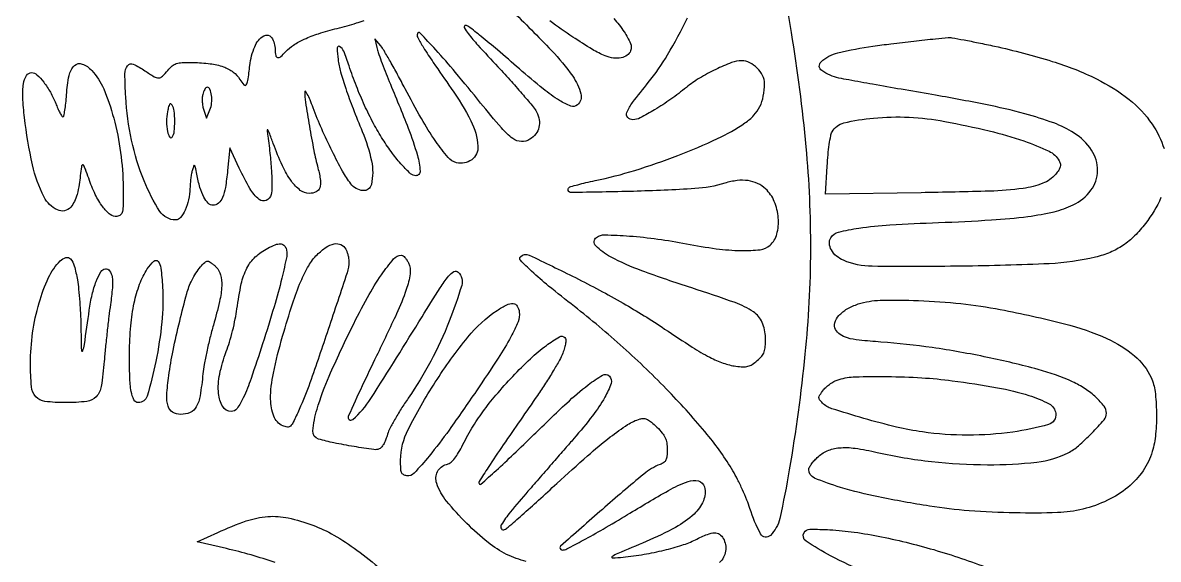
# Model space of a CAD drawing. Header units: inches. Extents: x 164 to 6104, y 4585 to 8790.
# Drawn here: x 5650.22 to 5677.86, y 5343.17 to 5356.24 of the extents above; entities that cross this region are included whole.
import ezdxf

# ---------------------------------------------------------------- set-up
doc = ezdxf.new("R2010")
doc.units = ezdxf.units.IN
doc.header["$LTSCALE"] = 50
doc.header["$MEASUREMENT"] = 0

# ---------------------------------------------------------------- blocks, each defined once
blk = doc.blocks.new('JACZ-COO-GE-001-CAR-LOGO-R00')
at = {"color": 8}
for points in [[(5986.77, 3013.79, -0.004401), (5989.61, 2997.49, -0.017651), (5994.59, 2958.73, -0.024216), (5996.15, 2923.62, -0.024071), (5994.3, 2888.36, -0.017128), (5988.99, 2849.14, -0.012542), (5985.74, 2832.6, -0.143953), (5982.57, 2826.86, -0.498596), (5979.26, 2827.34, -0.049905), (5975.63, 2835.92, 0.01971), (5974.59, 2838.85, 0.010872), (5973.1, 2842.35, 0.010826), (5971.44, 2845.84, 0.017067), (5969.85, 2848.75, 0.039441), (5961.14, 2861.11, 0.018689), (5948.14, 2875.64, 0.017656), (5932.63, 2890.62, 0.017516), (5916.06, 2904.52, -0.005226), (5907.35, 2911.46, -0.015497), (5901.58, 2916.47, -0.013484), (5897.76, 2920.19, -0.410069), (5897.77, 2921.41, -0.316965), (5900.78, 2921.93, -0.005591), (5916.43, 2914.3, -0.013645), (5932.59, 2905.64, -0.018316), (5946.7, 2896.87, 0.00561), (5956.07, 2890.72, 0.022268), (5962.02, 2887.26, 0.035982), (5966.57, 2885.29, 0.050295), (5970.88, 2884.25, 0.024642), (5973.29, 2884.04, 0.073534), (5974.94, 2884.22, 0.080349), (5976.38, 2884.85, 0.033442), (5978.08, 2886.13, 0.037874), (5979.64, 2887.69, 0.091592), (5980.45, 2889.1, 0.072393), (5980.82, 2890.9, 0.01742), (5980.88, 2893.95, 0.097737), (5979.77, 2899.12, 0.144177), (5976.83, 2902.67, 0.063027), (5970.57, 2905.83, 0.007565), (5955.87, 2910.81, -0.010055), (5938.98, 2916.62, -0.034244), (5928.36, 2921.36, -0.076426), (5923.3, 2925.13, -0.46627), (5923.57, 2927.97, -0.158537), (5926.41, 2928.81, -0.01127), (5934.76, 2928.41, -0.015936), (5944.37, 2927.41, -0.015103), (5954.07, 2925.8, 0.015912), (5964.22, 2924.12, 0.028219), (5972.67, 2923.49, 0.032186), (5979.14, 2923.78, 0.15754), (5982.44, 2925.27, 0.146843), (5984.76, 2929.1, 0.082656), (5985.24, 2934.56, 0.078703), (5983.9, 2940.16, 0.108406), (5980.96, 2944.39, 0.076921), (5978.21, 2946.25, 0.075136), (5975, 2947.21, 0.066172), (5971.3, 2947.24, 0.042619), (5967.1, 2946.35, -0.05811), (5956.97, 2944.52, -0.008518), (5936.1, 2943.58, -0.004933), (5914.9, 2943.2, -0.699444), (5914.27, 2944.87, -0.10754), (5914.89, 2945.2, -0.005026), (5917.21, 2945.84, -0.00811), (5920, 2946.53, -0.00572), (5923.15, 2947.23, 0.023775), (5936.56, 2950.68, 0.017012), (5951.19, 2955.75, 0.017119), (5964.62, 2961.46, 0.041638), (5973.95, 2966.8, 0.054508), (5976.96, 2969.39, 0.072936), (5979, 2972.35, 0.069657), (5980.17, 2975.87, 0.044765), (5980.56, 2980.17, 0.117805), (5979.93, 2982.85, 0.079674), (5978.09, 2985.4, 0.079647), (5975.54, 2987.24, 0.117556), (5972.87, 2987.88, 0.090548), (5969.42, 2987.25, 0.02137), (5964.03, 2984.94, 0.022836), (5958.47, 2981.96, 0.03677), (5954.07, 2978.87, -0.017168), (5948.77, 2974.83, -0.01807), (5943.3, 2971.25, -0.015482), (5938.42, 2968.5, -0.121196), (5935.91, 2967.88, -0.214528), (5934.17, 2968.67, -0.287266), (5933.88, 2970.34, -0.064208), (5935.84, 2973.73, -0.007789), (5941.16, 2980.52, 0.036735), (5947.69, 2989.91, 0.018988), (5954.5, 3002.48, 0.017377)], [(5929.44, 3002.23, -0.037164), (5932.95, 2997.7, -0.04207), (5935.1, 2993.77, -0.198322), (5935.16, 2991.26, -0.151182), (5933.97, 2989.74, -0.101805), (5931.93, 2988.88, -0.083449), (5929.33, 2988.79, -0.063061), (5926.57, 2989.53, -0.039738), (5922.17, 2991.74, -0.010721), (5915.57, 2995.95, -0.009951), (5907.72, 3001.41, -0.0069)], [(5894.6, 3005.19, -0.008722), (5908.3, 2991.41, -0.039152), (5915.5, 2982.62, -0.08412), (5918.28, 2976.71, -0.295895), (5917.09, 2972.89, -0.268978), (5914.88, 2972.52, -0.049786), (5911.03, 2974.42, -0.031018), (5905.51, 2978.35, -0.008742), (5897.41, 2985.16, 0.002605), (5889.95, 2991.59, 0.006677), (5884.46, 2996.14, 0.003592), (5880.21, 2999.52, 0.167747), (5879.18, 2999.88, 0.554732), (5878.74, 2999.18, 0.05192), (5880.05, 2997.09, 0.019165), (5883.32, 2993.22, 0.002924), (5890.16, 2985.8, -0.00467), (5894.71, 2980.83, -0.006035), (5898.79, 2976.19, -0.004656), (5902.11, 2972.23, -0.052296), (5903.24, 2970.52, -0.077475), (5904.14, 2967.87, -0.102166), (5904.06, 2965.33, -0.104603), (5902.98, 2963.08, -0.084655), (5901.01, 2961.25, -0.158928), (5898.1, 2960.46, -0.146924), (5895.18, 2961.5, -0.056949), (5891.33, 2965.08, -0.007738), (5884.28, 2973.55, 0.004716), (5875.74, 2983.94, 0.010621), (5869.03, 2991.62, 0.006224), (5863.72, 2997.29, 0.564367), (5862.8, 2997.08, 0.207983), (5862.92, 2995.75, 0.014102), (5864.88, 2992.39, 0.011985), (5868.21, 2987.3, 0.002499), (5874.3, 2978.53, -0.035268), (5880.97, 2967.47, -0.101142), (5883.35, 2958.87, -0.256954), (5881.24, 2954.32, -0.223428), (5876.04, 2953.3, -0.158681), (5873.24, 2955.06, -0.022405), (5869.06, 2960.55, -0.021164), (5864.16, 2968.3, -0.010791), (5858.64, 2978.41, 0.004309), (5856.1, 2983.2, 0.005257), (5853.65, 2987.64, 0.004444), (5851.51, 2991.32, 0.036633), (5850.41, 2992.91), (5848.41, 2995.38), (5849.06, 2992.38, 0.029003), (5849.52, 2990.71, 0.005658), (5850.56, 2987.76, 0.005992), (5851.85, 2984.35, 0.005515), (5853.26, 2980.88, -0.005256), (5859.7, 2965.03, -0.025271), (5862.81, 2955.8, -0.050686), (5863.74, 2950.46, -0.435395), (5862.27, 2948.88, -0.187331), (5860.52, 2949.56, -0.023398), (5857.6, 2952.49, -0.024944), (5854.34, 2956.47, -0.018217), (5851.11, 2961.19, -0.01845), (5847.93, 2966.65, -0.014853), (5844.91, 2972.74, -0.014231), (5842.12, 2979.28, -0.013296), (5839.65, 2986.13, 0.014558), (5837.81, 2991.17, 0.167269), (5836.45, 2992.74, 0.585472), (5835.62, 2992.25, 0.02936), (5835.92, 2988.31, 0.033705), (5836.79, 2984.1, 0.013353), (5838.53, 2978.45, 0.011523), (5840.98, 2971.67, 0.007264), (5844.14, 2963.88, -0.048608), (5847.25, 2953.9, -0.105901), (5847.2, 2945.93, -0.379804), (5844.32, 2943.83, -0.210158), (5840.23, 2946.13, -0.035012), (5837.45, 2950.43, -0.011056), (5833.9, 2957.21, -0.011214), (5830.36, 2964.77, -0.014477), (5827.47, 2971.88, 0.008622), (5826.39, 2974.63, 0.021386), (5825.48, 2976.59, 0.05596), (5824.89, 2977.47, 0.690872), (5824.62, 2977.38, 0.04361), (5824.85, 2973.89, 0.00451), (5826.17, 2965.75, 0.006084), (5827.7, 2957.45, 0.015625), (5829.07, 2951.5, -0.02706), (5829.94, 2947.27, -0.119634), (5829.71, 2944.75, -0.208113), (5828.46, 2943.38, -0.106013), (5826.13, 2942.88, -0.166888), (5823.09, 2943.92, -0.071206), (5820.06, 2947.07, -0.048619), (5817.02, 2952.28, -0.020561), (5813.94, 2959.78, 0.002213), (5812.56, 2963.53, 0.065786), (5812.09, 2964.42, 0.761844), (5811.87, 2964.34, 0.013056), (5812.08, 2962.38, -0.008185), (5812.87, 2955.76, -0.011693), (5813.34, 2949.86, -0.01161), (5813.49, 2945.06, -0.063786), (5813.19, 2942.49, -0.231957), (5811.52, 2940.51, -0.283252), (5809.16, 2940.84, -0.087557), (5806, 2944.55, -0.023903), (5802.41, 2951.4), (5799.17, 2958.38), (5798.42, 2950.66, -0.015311), (5797.68, 2944.89, -0.059789), (5796.7, 2941.44, -0.116028), (5795.34, 2939.57, -0.179903), (5793.48, 2938.88, -0.202222), (5791.88, 2939.56, -0.072602), (5790.39, 2941.61, -0.050002), (5789.06, 2944.89, -0.023013), (5787.98, 2949.38, 0.003618), (5787.48, 2951.88, 0.145349), (5787.22, 2952.37, 0.553128), (5786.94, 2952.31, 0.014468), (5786.49, 2950.88, 0.026256), (5786.2, 2949.65, 0.011364), (5785.95, 2948, 0.011209), (5785.76, 2946.23, 0.014603), (5785.67, 2944.6, -0.046758), (5785.21, 2940.75, -0.053198), (5784.04, 2937.23, -0.062388), (5782.48, 2934.68, -0.227751), (5780.81, 2933.88, -0.255229), (5775.48, 2936.79, -0.046372), (5770.1, 2947.15, -0.043112), (5765.85, 2960.91, -0.039421), (5763.86, 2975.61, -0.012448), (5763.61, 2983.46, -0.161529), (5764.51, 2986.21, -0.352448), (5766.44, 2986.72, -0.046769), (5770.4, 2984.5, 0.015636), (5773.5, 2982.49, 0.141052), (5775.04, 2982.07, 0.18964), (5776.35, 2982.61, 0.032741), (5778.19, 2984.63, -0.045778), (5779.65, 2986.15, -0.103226), (5781.04, 2986.93, -0.067408), (5782.98, 2987.26, -0.011612), (5786.73, 2987.3, -0.027883), (5792.53, 2986.9, -0.055466), (5797.01, 2985.83, -0.071865), (5800.32, 2984.07, -0.09827), (5802.6, 2981.58, 0.041417), (5803.96, 2979.71, 0.485655), (5804.74, 2979.75, 0.120343), (5805.32, 2981.17, 0.005731), (5805.99, 2986.31, -0.066103), (5807.62, 2992.67, -0.159347), (5810.71, 2996.35, -0.410229), (5813.34, 2995.75, -0.141822), (5814.55, 2991.63, 0.04577), (5814.75, 2989.66, 0.310944), (5815.41, 2989.01, 0.227742), (5816.45, 2989.3, 0.02908), (5818.16, 2990.98, -0.065243), (5820.79, 2993.22, -0.037404), (5824.44, 2995.22, -0.029316), (5829.28, 2997.08, -0.014553), (5835.61, 2998.89, 0.005616), (5838.96, 2999.78, 0.006592), (5842.12, 3000.71, 0.005863), (5844.76, 3001.56, 0.039988)], [(6115.07, 2941.44, -0.056145), (6109.84, 2932.7, -0.034486), (6106.11, 2928.46, -0.047194), (6102.18, 2925.23, -0.048823), (6097.82, 2922.88, -0.040873), (6092.83, 2921.25, -0.0472), (6077.19, 2919.04, -0.008267), (6047.44, 2918.18, -0.005763), (6017.11, 2918.15, -0.097516), (6007.36, 2920.18, -0.075672), (6004.97, 2921.64, -0.08815), (6003.27, 2923.69, -0.105558), (6002.57, 2925.88, -0.164073), (6003.02, 2927.8, -0.19458), (6005.69, 2929.75, -0.026849), (6012.58, 2931.11, -0.020145), (6023.13, 2932.18, -0.005749), (6039.57, 2932.99, 0.00586), (6057.59, 2933.88, 0.017338), (6069.92, 2935.06, 0.025077), (6078.79, 2936.68, 0.055104), (6085.28, 2938.98, 0.120392), (6091.28, 2943.93, 0.158396), (6093.54, 2950.61, 0.150456), (6091.48, 2957.6, 0.106067), (6085.58, 2963.37, 0.052434), (6078.67, 2966.78, 0.022417), (6068.84, 2969.91, 0.01677), (6055.55, 2973.03, 0.006945), (6037.39, 2976.39, -0.000886), (6026.93, 2978.2, -0.00112), (6017.26, 2979.9, -0.000884), (6009.15, 2981.37, -0.009061), (6005.81, 2982.04, -0.094514), (6000.01, 2984.53, -0.481662), (5999.77, 2987.54, -0.130255), (6005.5, 2990.62, -0.024187), (6017.35, 2992.85, -0.004061), (6023.47, 2993.64, -0.002035), (6031.22, 2994.55, -0.001833), (6038.61, 2995.37, -0.008533), (6042.89, 2995.75, -0.060864), (6044.14, 2995.69, -0.002913), (6048.25, 2994.95, -0.004732), (6053.13, 2994, -0.003387), (6058.57, 2992.84, -0.020413), (6078.21, 2987.69, -0.040541), (6093.16, 2981.75, -0.051718), (6104.26, 2974.75, -0.077532), (6112.05, 2966.39, -0.069671), (6116.13, 2958.07, -0.095931)], [(5899.76, 2818.04, -0.059804), (5893.1, 2820.39, -0.054708), (5886.79, 2824.43, -0.025871), (5879.58, 2830.88, -0.027136), (5872.7, 2838.5, -0.087011), (5869.39, 2844.46, -0.200317), (5869.64, 2848.49, -0.227194), (5872.66, 2850.87, 0.104066), (5873.91, 2851.44, 0.056452), (5875.16, 2852.59, 0.041645), (5876.45, 2854.37, 0.018826), (5877.85, 2856.89, -0.017763), (5881.33, 2863.19, -0.021682), (5885.04, 2868.81, -0.019963), (5889.47, 2874.44, -0.011829), (5895.17, 2880.8, -0.016277), (5901.18, 2886.8, -0.028206), (5906.59, 2891.32, -0.028441), (5910.99, 2894.21, -0.339902), (5912.88, 2893.96, -0.191409), (5913.16, 2893.32, -0.042862), (5913.09, 2892.1, -0.035583), (5912.75, 2890.52, -0.020029), (5912.12, 2888.65, -0.035224), (5911.04, 2886.33, -0.008336), (5908.91, 2882.63, -0.008538), (5906.31, 2878.45, -0.008325), (5903.55, 2874.32, 0.000726), (5891.97, 2857.58, 0.006012), (5886.82, 2849.9, 0.005105), (5883.77, 2845.14, 0.349373), (5883.87, 2844.25, 0.398955), (5884.39, 2844.23, 0.001333), (5889.55, 2848.9, 0.005764), (5895.43, 2854.38, 0.003461), (5902.29, 2861.02, -0.005789), (5913.51, 2871.75, -0.023168), (5920.74, 2877.91, -0.034184), (5925.64, 2881.21, -0.339132), (5927.95, 2880.9, -0.286529), (5928.52, 2878.42, -0.046709), (5926.39, 2873.7, -0.034825), (5922.24, 2867.45, -0.014962), (5915.89, 2859.7, 0.000024), (5912.98, 2856.37, 0.000009), (5908.91, 2851.69, 0.000009), (5904.48, 2846.59, 0.000011), (5900.32, 2841.81, 0.007275), (5894.34, 2834.73, 0.035139), (5891.29, 2830.44, 0.281968), (5891.3, 2829.08, 0.396326), (5892.4, 2828.79, 0.056526), (5893.61, 2829.63, 0.001619), (5898.36, 2833.8, 0.003262), (5903.91, 2838.76, 0.002237), (5910.15, 2844.47, -0.00584), (5920.56, 2853.86, -0.015574), (5928.26, 2860.24, -0.020734), (5934.14, 2864.42, -0.072909), (5938.34, 2866.36, -0.090547), (5939.64, 2866.5, -0.095), (5940.87, 2866.16, -0.063356), (5942.26, 2865.25, -0.019571), (5944.09, 2863.55, -0.024682), (5945.89, 2861.58, -0.064541), (5946.9, 2859.95, -0.071487), (5947.41, 2858.23, -0.035871), (5947.57, 2855.95, -0.02186), (5947.47, 2853.74, -0.08881), (5947.12, 2852.44, -0.126191), (5946.41, 2851.58, -0.066003), (5945.19, 2850.92, 0.083071), (5939.63, 2847.67, 0.005581), (5925.56, 2835.68, 0.003448), (5911.4, 2823.15, 0.688046), (5911.88, 2821.88, 0.119756), (5913.54, 2822.28, 0.004768), (5919.06, 2825.2, 0.007661), (5925.86, 2829.01, 0.00421), (5934.07, 2833.88, -0.005377), (5947.96, 2842.06, -0.044151), (5954.62, 2845.15, -0.152509), (5958.19, 2845.3, -0.27268), (5960.19, 2843.27, -0.161798), (5959.83, 2838.57, -0.106158), (5956.71, 2834.08, -0.065), (5950.42, 2829.57, -0.022938), (5940.41, 2824.77, 0.001025), (5930.76, 2820.66, 0.047748), (5928.89, 2819.64, 0.755281), (5929.03, 2819.2, 0.01612), (5932.57, 2819.46, 0.015409), (5939.72, 2820.45, 0.017105), (5946.54, 2821.84, 0.018446), (5952.55, 2823.52, 0.036323), (5957.15, 2825.37, -0.016826), (5961.23, 2827.2, -0.08505), (5963.67, 2827.74, -0.165403), (5965.31, 2827.27, -0.118566), (5966.6, 2825.83, -0.159611), (5967.37, 2821.47, -0.17382), (5965.36, 2817.68, -0.08869)], [(5814.57, 2817.6, 0.027721), (5798.07, 2822.34), (5788.07, 2824.63), (5795.07, 2827.83, -0.023969), (5804.79, 2831.73, -0.064205), (5812.07, 2833.24, -0.072296), (5818.99, 2832.77, -0.036982), (5827.35, 2830.31, -0.041194), (5834.49, 2826.93, -0.025355), (5842.3, 2821.86, -0.02259), (5850.55, 2815.31, -0.016858)], [(6015.28, 2814.12, -0.024395), (6003, 2819.9, -0.025056), (5994.67, 2824.9, -0.403745), (5994.03, 2827.82, -0.257226), (5995.97, 2828.91, -0.016427), (6002.73, 2828.76, -0.021144), (6011.03, 2827.94, -0.014915), (6020.28, 2826.36, -0.022121), (6039.15, 2821.66, -0.021366), (6057.76, 2815.26, -0.022506)]]:
    blk.add_lwpolyline(points, format="xyb", dxfattribs=at)
for points in [[(5752.34, 2984.63, -0.089599), (5756.4, 2978.36, -0.033753), (5759.79, 2968.44, -0.031789), (5762.13, 2956.78, -0.031507), (5762.99, 2944.88, -0.004123), (5762.99, 2938.96, -0.050168), (5762.75, 2936.71, -0.161995), (5762.11, 2935.62, -0.145651), (5760.91, 2935.07, -0.206925), (5758.62, 2935.7, -0.064542), (5756.08, 2938.33, -0.048753), (5753.56, 2942.52, -0.027654), (5751.32, 2948, 0.006228), (5750.2, 2951.13, 0.053381), (5749.53, 2952.45, 0.479939), (5749.12, 2952.5, 0.168261), (5748.83, 2951.88, -0.006696), (5748.07, 2945.95, -0.029893), (5747.37, 2942.51, -0.050686), (5746.49, 2940.18, -0.062006), (5745.2, 2938.23, -0.338759), (5740.68, 2937.28, -0.163582), (5736.18, 2941.65, -0.065036), (5732.24, 2952.57, -0.024585), (5729.53, 2968.61, -0.017227), (5728.96, 2975.44, -0.051725), (5729.21, 2980.11, -0.095133), (5730.22, 2982.89, -0.264372), (5731.96, 2983.88, -0.191061), (5733.73, 2983.17, -0.038437), (5736.06, 2980.61, -0.037651), (5738.34, 2977.18, -0.036676), (5740.11, 2973.42, 0.013179), (5740.83, 2971.68, 0.020043), (5741.55, 2970.21, 0.015436), (5742.21, 2969.08, 0.258373), (5742.57, 2968.88, 0.357932), (5742.88, 2969.13, 0.008743), (5743.23, 2971.07, 0.015045), (5743.55, 2973.48, 0.009167), (5743.79, 2976.34, -0.034699), (5744.66, 2982.88, -0.150759), (5746.52, 2986.26, -0.292952), (5749.13, 2986.79, -0.111999)], [(5789.99, 2976.42, 0.050746), (5789.82, 2975.28, 0.02798), (5789.84, 2973.87, 0.027614), (5790.02, 2972.42, 0.039456), (5790.35, 2971.17), (5791.33, 2968.38), (5792.45, 2971.2, 0.07084), (5793.01, 2973.53, 0.055395), (5792.98, 2976.13, 0.06271), (5792.44, 2978.23, 0.30781), (5791.48, 2978.88, 0.208901), (5791.1, 2978.71, 0.05058), (5790.68, 2978.16, 0.043381), (5790.29, 2977.36, 0.031403)], [(5778.05, 2970.64, 0.046807), (5777.74, 2967.27, 0.045689), (5778.06, 2963.87, 0.095479), (5778.8, 2962, 0.550201), (5779.66, 2962, 0.115546), (5780.34, 2963.93, 0.026794), (5780.51, 2967.4, 0.026864), (5780.32, 2970.86, 0.114003), (5779.63, 2972.81, 0.137865), (5779.18, 2973.22, 0.36504), (5778.78, 2973.12, 0.097703), (5778.42, 2972.36, 0.013581)], [(6041.71, 2967.31, -0.012478), (6056.74, 2964.11, -0.024152), (6068.54, 2960.67, -0.026803), (6077.1, 2957.2, -0.161514), (6080.54, 2953.94, -0.072526), (6080.93, 2952.84, -0.116852), (6080.9, 2951.85, -0.085827), (6080.4, 2950.78, -0.026105), (6079.3, 2949.35, -0.124028), (6074.97, 2946.3, -0.057912), (6068.27, 2944.58, -0.02647), (6056.9, 2943.64, -0.003844), (6033.67, 2943.13), (6001.26, 2942.67), (6001.83, 2952.18, -0.009409), (6002.13, 2955.97, -0.011523), (6002.56, 2959.5, -0.010074), (6003.04, 2962.43, -0.077099), (6003.5, 2963.75, -0.215881), (6007.5, 2966.81, -0.033995), (6017.53, 2968.44, -0.035008), (6029.63, 2968.72, -0.034567)], [(5818.26, 2924.26, -0.142187), (5818.48, 2921.53, -0.010371), (5816.83, 2914.09, -0.012179), (5814.19, 2904.36, -0.00569), (5810.33, 2891.88, -0.005114), (5806.38, 2880.04, -0.025505), (5803.77, 2873.54, -0.045935), (5801.66, 2869.9, -0.242922), (5799.67, 2868.88, -0.265586), (5796.77, 2870.54, -0.112966), (5795.36, 2874.96, -0.071242), (5795.76, 2881.56, -0.041113), (5797.99, 2889.21, 0.019347), (5799.07, 2892.38, 0.010978), (5800.14, 2896.28, 0.010949), (5801.04, 2900.27, 0.01771), (5801.62, 2903.71, -0.020512), (5803.08, 2912.15, -0.064382), (5805, 2917.56, -0.088588), (5807.84, 2921.32, -0.066863), (5812.07, 2924.3, -0.025102), (5814.61, 2925.47, -0.097269), (5816.31, 2925.79, -0.173135), (5817.46, 2925.37, -0.128459)], [(5838.53, 2923.94, -0.037917), (5838.93, 2923.05, -0.023354), (5839.27, 2921.94, -0.023363), (5839.5, 2920.8, -0.038261), (5839.57, 2919.83, -0.079479), (5838.95, 2915.97, -0.001527), (5832.57, 2896.72, -0.003516), (5826.36, 2878.62, -0.022072), (5822.72, 2869.55, -0.005984), (5820.73, 2865.3, -0.084815), (5819.76, 2863.93, -0.229719), (5818.73, 2863.58, -0.076909), (5817.16, 2864.02, -0.197354), (5814.11, 2867.27, -0.090745), (5813.03, 2873.08, -0.053036), (5813.95, 2881.86, -0.017522), (5817.1, 2894.46, -0.007942), (5820.46, 2905.46, -0.022283), (5823.27, 2913.01, -0.031847), (5825.94, 2918.34, -0.063133), (5828.82, 2922.09, -0.047614), (5831.84, 2924.61, -0.103246), (5834.62, 2925.77, -0.156446), (5836.89, 2925.49, -0.163185)], [(5747.47, 2913.5, -0.018032), (5747.9, 2910.37, -0.006949), (5748.28, 2906, -0.00687), (5748.56, 2901.25, -0.008418), (5748.69, 2896.8, 0.004385), (5748.83, 2889.58, 0.802243), (5749.27, 2889.5, 0.066744), (5749.86, 2891.6, 0.001176), (5751.51, 2903.31, -0.023812), (5752.49, 2908.56, -0.035012), (5753.88, 2913.03, -0.038013), (5755.45, 2916.3, -0.23924), (5756.96, 2917.28, -0.273652), (5758.41, 2916.62, -0.117094), (5759.23, 2914.57, -0.055717), (5759.34, 2910.86, -0.016262), (5758.71, 2905.19, 0.005705), (5758.16, 2901.06, 0.002935), (5757.56, 2895.89, 0.002916), (5757, 2890.56, 0.004402), (5756.58, 2885.91, -0.018501), (5755.58, 2877.39, -0.150543), (5753.88, 2873.91, -0.178273), (5750.65, 2872.29, -0.028253), (5743.46, 2871.88, -0.029179), (5736.48, 2872.29, -0.18356), (5733.37, 2873.9, -0.161891), (5731.91, 2877.3, -0.021494), (5731.57, 2885.22, -0.035156), (5732.3, 2895.58, -0.035608), (5734.47, 2905.7, -0.038226), (5737.71, 2914.32, -0.087631), (5741.68, 2919.99, -0.126107), (5743.61, 2921.13, -0.288889), (5745.16, 2920.68, -0.118587), (5746.42, 2918.36, -0.021236)], [(5776.35, 2911.16, -0.038699), (5776.11, 2899.19, -0.027248), (5774.08, 2885.86, -0.019628), (5771.15, 2874.13, -0.333176), (5768.15, 2871.88, -0.285753), (5766.67, 2872.8, -0.071093), (5765.74, 2875.63, -0.036616), (5765.24, 2880.6, -0.00885), (5765.16, 2888.88, -0.019431), (5765.59, 2898, -0.030912), (5766.74, 2905.72, -0.036455), (5768.6, 2912.13, -0.057103), (5771.2, 2917.24, -0.055172), (5773.4, 2919.89, -0.433119), (5774.83, 2919.82, -0.149456), (5775.81, 2917.54, -0.012869)], [(5859.78, 2919.31, -0.141838), (5860.33, 2915.59, -0.048676), (5859.06, 2910.25, -0.025889), (5855.77, 2902.07, -0.005036), (5848.94, 2887.72, 0.008211), (5839.38, 2867.3, 0.801523), (5840.89, 2866.17, 0.073836), (5847.02, 2873.26, 0.003236), (5864.39, 2901.01, -0.003117), (5870.5, 2910.79, -0.029372), (5873.39, 2914.81, -0.096906), (5875.23, 2916.34, -0.331063), (5876.68, 2916.14, -0.27793), (5877.84, 2911.66, -0.021848), (5873.62, 2899.52, -0.027582), (5867.35, 2885.94, -0.029511), (5859.74, 2873.46, 0.011208), (5857.3, 2869.76, 0.011831), (5855.07, 2866.02, 0.011521), (5853.3, 2862.71, 0.051285), (5852.51, 2860.66, -0.03187), (5851.99, 2859.13, -0.035787), (5851.3, 2857.73, -0.038506), (5850.54, 2856.66, -0.129945), (5849.85, 2856.16, -0.128047), (5848.07, 2855.96, -0.004726), (5841.32, 2856.99, -0.009502), (5834.52, 2858.24, -0.02004), (5829.32, 2859.51, -0.35744), (5827.39, 2862.31, -0.051641), (5828.77, 2869.64, -0.031801), (5832.91, 2880.92, -0.009759), (5840.57, 2897.38, -0.012378), (5845.87, 2907.56, -0.02461), (5850.65, 2915.29, -0.025844), (5854.75, 2920.64, -0.219559), (5857.44, 2921.88, -0.160614), (5857.97, 2921.7, -0.048391), (5858.61, 2921.13, -0.042968), (5859.25, 2920.3, -0.035284)], [(5794.57, 2917.88, -0.134187), (5796.07, 2915.24, -0.07514), (5796.45, 2911.55, -0.045114), (5795.71, 2906.23, -0.013086), (5793.62, 2898.2, 0.009411), (5792.45, 2893.84, 0.007786), (5791.37, 2889.15, 0.007877), (5790.51, 2884.83, 0.020849), (5790.07, 2881.7, -0.015159), (5789.11, 2874.22, -0.086345), (5787.82, 2870.44, -0.166784), (5785.74, 2868.55, -0.102213), (5782.48, 2867.88, -0.139938), (5779.8, 2868.64, -0.182059), (5778.26, 2870.65, -0.089432), (5777.81, 2874.44, -0.019171), (5778.48, 2881.05, -0.015432), (5779.94, 2889.54, -0.009098), (5782.18, 2899.58, -0.007535), (5784.58, 2908.9, -0.049801), (5786.3, 2913.38, -0.024758), (5787.71, 2915.86, -0.032506), (5789.24, 2917.96, -0.033884), (5790.69, 2919.48, -0.18711), (5791.72, 2919.88, -0.130685), (5792.17, 2919.76, -0.023237), (5792.91, 2919.29, -0.023738), (5793.74, 2918.64, -0.019437)], [(5897.39, 2902.58, -0.125745), (5896.95, 2899.33, -0.028504), (5894.55, 2894.27, -0.019161), (5890.22, 2887.02, -0.005176), (5882.82, 2875.88, -0.005627), (5873.56, 2862.59, -0.016673), (5866.82, 2853.77, -0.016674), (5861.71, 2847.95, -0.244566), (5859.22, 2847.07, -0.092876), (5858.08, 2847.46, -0.172537), (5857.45, 2848.18, -0.084798), (5857.17, 2849.54, -0.012267), (5857.13, 2852.38, -0.114809), (5859.69, 2862.81, -0.025745), (5868.86, 2878.8, -0.0274), (5879.96, 2894.12, -0.074034), (5889.84, 2903.16, -0.03099), (5893.13, 2905.1, -0.137625), (5895.31, 2905.53, -0.243991), (5896.68, 2904.67, -0.105713)], [(6060.57, 2903.5, -0.014693), (6082.36, 2898.66, -0.044163), (6096.72, 2893.64, -0.067892), (6106.08, 2887.77, -0.112652), (6111.7, 2880.39, -0.075622), (6113.05, 2875.63, -0.027276), (6113.54, 2868.59, -0.027575), (6113.25, 2861.24, -0.048494), (6112.09, 2855.27, -0.07897), (6108.97, 2848.74, -0.068684), (6103.84, 2843.14, -0.062834), (6096.94, 2838.74, -0.049361), (6088.57, 2835.75, -0.053221), (6079.97, 2834.56, -0.012752), (6065.53, 2834.47, -0.013688), (6049.98, 2835.19, -0.020981), (6036.58, 2836.76, -0.010261), (6019.22, 2839.89, -0.023747), (6006.39, 2843.12, -0.024917), (5997.48, 2846.31, -0.303072), (5995.57, 2849.18, -0.127916), (5995.75, 2849.86, -0.026362), (5996.42, 2850.93, -0.026129), (5997.35, 2852.11, -0.022004), (5998.46, 2853.27, -0.088896), (6001.85, 2855.53, -0.08107), (6005.93, 2856.56, -0.056971), (6011.29, 2856.41, -0.02061), (6018.8, 2855.02, 0.028502), (6037.24, 2851.9, 0.027028), (6056.26, 2850.83, 0.027671), (6073, 2851.72, 0.091083), (6083.56, 2854.87, 0.061577), (6087.09, 2857.26, 0.020487), (6091.62, 2861.55, 0.014937), (6095.76, 2866.08, 0.179742), (6096.57, 2868.26, 0.162786), (6095.77, 2870.65, 0.044008), (6093.06, 2873.65, 0.041215), (6089.31, 2876.6, 0.039818), (6085.09, 2878.94, 0.040341), (6073.36, 2883.15, 0.014856), (6056.24, 2887.24, 0.014787), (6037.48, 2890.56, 0.01905), (6020.07, 2892.44, -0.008317), (6012.72, 2893.08, -0.042081), (6008.67, 2893.84, -0.081702), (6006.23, 2894.97, -0.12119), (6004.65, 2896.72, -0.197921), (6004.43, 2898.98, -0.110388), (6005.79, 2901.42, -0.08015), (6008.59, 2903.68, -0.052464), (6012.38, 2905.36, -0.07177), (6019.82, 2906.62, -0.015829), (6032.79, 2906.53, -0.016878), (6047.22, 2905.49, -0.020767)], [(6044.27, 2879.34, -0.011698), (6059.63, 2876.96, -0.03223), (6070.27, 2874.34, -0.045432), (6077.11, 2871.48, -0.239895), (6079.37, 2868.26, -0.375916), (6076.89, 2864.45, -0.033766), (6064.79, 2861.91, -0.035098), (6049.55, 2860.85, -0.034287), (6034.18, 2861.93, -0.024425), (6025.4, 2863.59, -0.011462), (6014.21, 2866.55, -0.006894), (6003.42, 2869.84, -0.118471), (6000.28, 2871.74, -0.031904), (5999.27, 2872.88, -0.185208), (5999.04, 2873.64, -0.135453), (5999.34, 2874.49, -0.014423), (6000.59, 2876.18, -0.046835), (6001.63, 2877.27, -0.030068), (6003.01, 2878.34, -0.030136), (6004.51, 2879.23, -0.048713), (6005.88, 2879.78, -0.063055), (6011.38, 2880.64, -0.010306), (6022.17, 2880.74, -0.012053), (6033.94, 2880.32, -0.017583)]]:
    blk.add_lwpolyline(points, format="xyb", close=True, dxfattribs=at)

msp = doc.modelspace()

# ---------------------------------------------------------------- block references
at = {"xscale": 0.07174195398747743, "yscale": 0.07174195398747743, "zscale": 0.07174195398747743}
msp.add_blockref('JACZ-COO-GE-001-CAR-LOGO-R00', (5239.21848, 5140.95246), dxfattribs=at)

doc.saveas('drawing.dxf')
